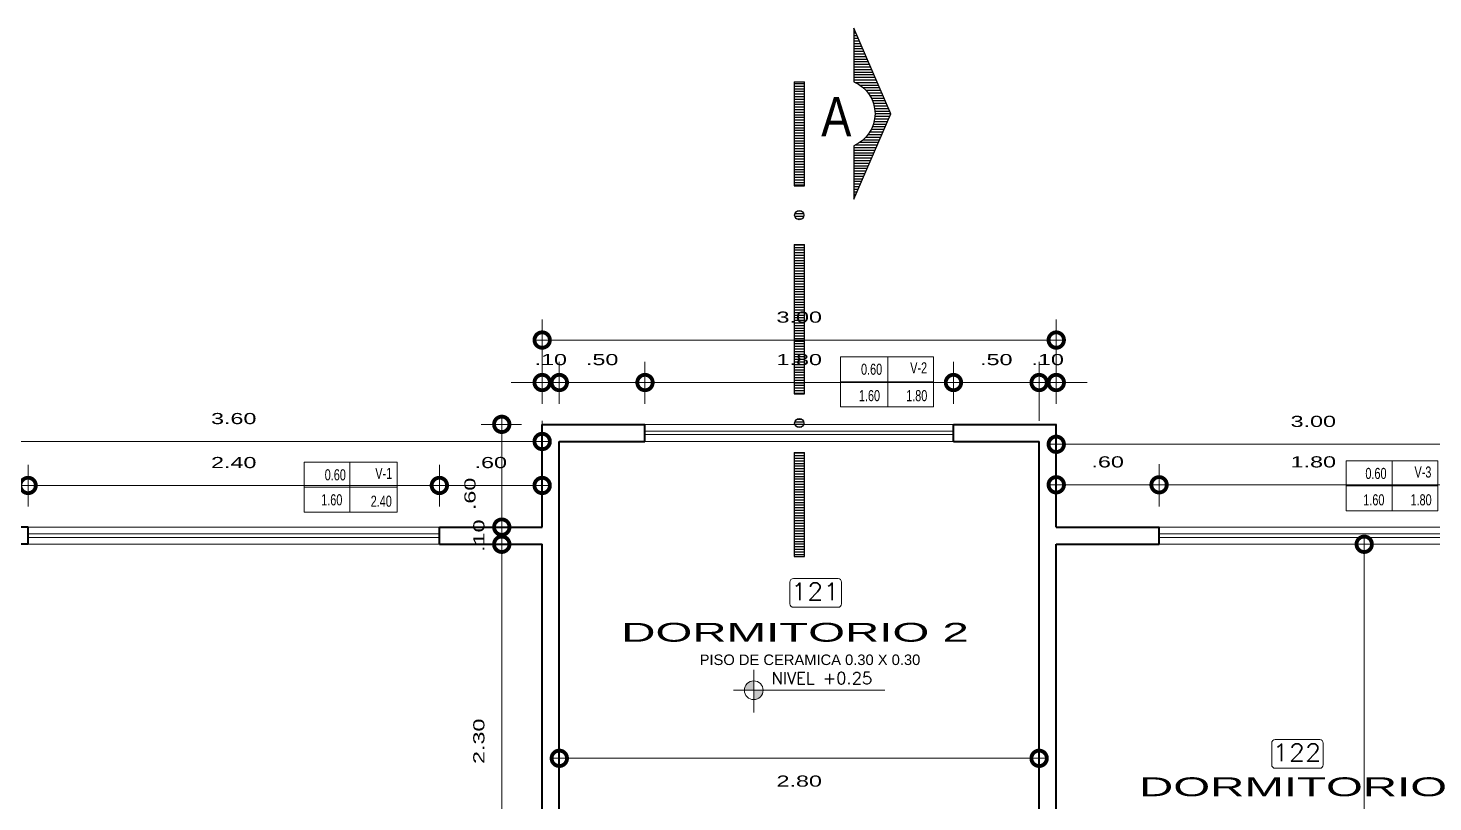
# Model space of a CAD drawing. Header units: inches. Extents: x 155.3 to 248.5, y 20.6 to 88.6.
# Drawn here: x 178.31 to 186.51, y 78.16 to 82.68 of the extents above; entities that cross this region are included whole.
import ezdxf
from ezdxf.enums import TextEntityAlignment as Align

# ---------------------------------------------------------------- set-up
doc = ezdxf.new("R2010")
doc.units = ezdxf.units.IN
doc.header["$MEASUREMENT"] = 0
doc.linetypes.add('CONTINUA', pattern=[0])
for name, color, linetype in [('COTAS', 252, 'Continuous'), ('MURO', 7, 'Continuous'), ('MURO BAJO', 144, 'Continuous'), ('TEXTOS PLANTA', 7, 'Continuous'), ('VENTANAS', 40, 'Continuous')]:
    doc.layers.add(name, color=color, linetype=linetype)
doc.styles.add('ARIAL', font='ARIALN.TTF')
doc.styles.add('Celso', font='swissel.ttf', dxfattribs={"width": 1.5})
doc.styles.add('ROMANS', font='romans', dxfattribs={"width": 1.1, "height": 1})
doc.styles.get("Standard").update_dxf_attribs({"font": 'arial.ttf'})
doc.dimstyles.new('PLANTA 1-50', dxfattribs={"dimtxt": 0.065, "dimasz": 0.18, "dimexe": 0.12, "dimexo": 0.12, "dimgap": 0.1, "dimtad": 2, "dimzin": 4, "dimdsep": 46, "dimtxsty": 'Celso', "dimblk": 'DOTSMALL', "dimcen": 0.065, "dimdle": 0.05, "dimclrd": 14, "dimclre": 251, "dimclrt": 256, "dimaunit": 1, "dimadec": 4, "dimazin": 1, "dimtfac": 1, "dimtix": 1, "dimtmove": 0, "dimatfit": 3, "dimldrblk": 'DOTSMALL', "dimfxl": 1, "dimlwd": 9, "dimlwe": 9, "dimarcsym": 0})

# ---------------------------------------------------------------- blocks, each defined once
blk = doc.blocks.new('_DotSmall')
at = {"color": 0, "linetype": 'ByBlock', "lineweight": 0, "const_width": 0.5}
blk.add_lwpolyline([(-0.0625, 0, 1), (0.0625, 0, 1)], format="xyb", close=True, dxfattribs=at)
blk = doc.blocks.new('*D70')
at = {"layer": 'COTAS', "color": 251, "linetype": 'CONTINUA', "lineweight": 9, "transparency": 16777216}
blk.add_line((177.8084, 79.8889), (177.8084, 80.1321), dxfattribs=at)
at = {"layer": 'COTAS', "color": 251, "linetype": 'Continuous', "lineweight": 9, "transparency": 16777216}
blk.add_line((178.3084, 79.8889), (178.3084, 80.1321), dxfattribs=at)
at = {"layer": 'COTAS', "color": 14, "linetype": 'CONTINUA', "lineweight": 9, "transparency": 16777216}
blk.add_line((177.7584, 80.0121), (178.3584, 80.0121), dxfattribs=at)
at = {"layer": 'Defpoints', "color": 0, "lineweight": 0, "transparency": 16777216}
for p in [(178.3084, 80.0121), (177.8084, 79.7689), (178.3084, 79.7689)]:
    blk.add_point(p, dxfattribs=at)
at = {"layer": 'COTAS', "color": 14, "lineweight": 9, "transparency": 16777216, "xscale": 0.18, "yscale": 0.18, "zscale": 0.18, "rotation": 180}
blk.add_blockref('_DotSmall', (177.8084, 80.0121), dxfattribs=at)
at = {"layer": 'COTAS', "color": 14, "lineweight": 9, "transparency": 16777216, "xscale": 0.18, "yscale": 0.18, "zscale": 0.18}
blk.add_blockref('_DotSmall', (178.3084, 80.0121), dxfattribs=at)
at = {"layer": 'COTAS', "lineweight": 0, "transparency": 16777216, "insert": (178.0584, 80.1455), "char_height": 0.065, "attachment_point": 5, "style": 'Celso'}
blk.add_mtext('.50', dxfattribs=at)
blk = doc.blocks.new('*D71')
at = {"layer": 'COTAS', "color": 251, "linetype": 'CONTINUA', "lineweight": 9, "transparency": 16777216}
blk.add_line((178.3084, 79.8889), (178.3084, 80.1321), dxfattribs=at)
at = {"layer": 'COTAS', "color": 251, "linetype": 'Continuous', "lineweight": 9, "transparency": 16777216}
blk.add_line((180.7084, 79.8889), (180.7084, 80.1321), dxfattribs=at)
at = {"layer": 'COTAS', "color": 14, "linetype": 'CONTINUA', "lineweight": 9, "transparency": 16777216}
blk.add_line((178.2584, 80.0121), (180.7584, 80.0121), dxfattribs=at)
at = {"layer": 'Defpoints', "color": 0, "lineweight": 0, "transparency": 16777216}
for p in [(180.7084, 80.0121), (178.3084, 79.7689), (180.7084, 79.7689)]:
    blk.add_point(p, dxfattribs=at)
at = {"layer": 'COTAS', "color": 14, "lineweight": 9, "transparency": 16777216, "xscale": 0.18, "yscale": 0.18, "zscale": 0.18, "rotation": 180}
blk.add_blockref('_DotSmall', (178.3084, 80.0121), dxfattribs=at)
at = {"layer": 'COTAS', "color": 14, "lineweight": 9, "transparency": 16777216, "xscale": 0.18, "yscale": 0.18, "zscale": 0.18}
blk.add_blockref('_DotSmall', (180.7084, 80.0121), dxfattribs=at)
at = {"layer": 'COTAS', "lineweight": 0, "transparency": 16777216, "insert": (179.5084, 80.1455), "char_height": 0.065, "attachment_point": 5, "style": 'Celso'}
blk.add_mtext('2.40', dxfattribs=at)
blk = doc.blocks.new('*D72')
at = {"layer": 'COTAS', "color": 251, "linetype": 'CONTINUA', "lineweight": 9, "transparency": 16777216}
blk.add_line((180.7084, 79.8889), (180.7084, 80.1321), dxfattribs=at)
at = {"layer": 'COTAS', "color": 251, "linetype": 'Continuous', "lineweight": 9, "transparency": 16777216}
blk.add_line((181.3084, 79.8889), (181.3084, 80.1321), dxfattribs=at)
at = {"layer": 'COTAS', "color": 14, "linetype": 'CONTINUA', "lineweight": 9, "transparency": 16777216}
blk.add_line((180.6584, 80.0121), (181.3584, 80.0121), dxfattribs=at)
at = {"layer": 'Defpoints', "color": 0, "lineweight": 0, "transparency": 16777216}
for p in [(181.3084, 80.0121), (180.7084, 79.7689), (181.3084, 79.7689)]:
    blk.add_point(p, dxfattribs=at)
at = {"layer": 'COTAS', "color": 14, "lineweight": 9, "transparency": 16777216, "xscale": 0.18, "yscale": 0.18, "zscale": 0.18, "rotation": 180}
blk.add_blockref('_DotSmall', (180.7084, 80.0121), dxfattribs=at)
at = {"layer": 'COTAS', "color": 14, "lineweight": 9, "transparency": 16777216, "xscale": 0.18, "yscale": 0.18, "zscale": 0.18}
blk.add_blockref('_DotSmall', (181.3084, 80.0121), dxfattribs=at)
at = {"layer": 'COTAS', "lineweight": 0, "transparency": 16777216, "insert": (181.0084, 80.1455), "char_height": 0.065, "attachment_point": 5, "style": 'Celso'}
blk.add_mtext('.60', dxfattribs=at)
blk = doc.blocks.new('*D73')
at = {"layer": 'COTAS', "color": 251, "linetype": 'CONTINUA', "lineweight": 9, "transparency": 16777216}
blk.add_line((181.3084, 80.4889), (181.3084, 80.733), dxfattribs=at)
at = {"layer": 'COTAS', "color": 251, "linetype": 'Continuous', "lineweight": 9, "transparency": 16777216}
blk.add_line((181.4084, 80.4889), (181.4084, 80.733), dxfattribs=at)
at = {"layer": 'COTAS', "color": 14, "linetype": 'CONTINUA', "lineweight": 9, "transparency": 16777216}
for p, q in [((181.3084, 80.613), (181.1284, 80.613)), ((181.3084, 80.613), (181.4084, 80.613)), ((181.4084, 80.613), (181.5884, 80.613))]:
    blk.add_line(p, q, dxfattribs=at)
at = {"layer": 'Defpoints', "color": 0, "lineweight": 0, "transparency": 16777216}
for p in [(181.4084, 80.613), (181.3084, 80.3689), (181.4084, 80.3689)]:
    blk.add_point(p, dxfattribs=at)
at = {"layer": 'COTAS', "color": 14, "lineweight": 9, "transparency": 16777216, "xscale": 0.18, "yscale": 0.18, "zscale": 0.18}
blk.add_blockref('_DotSmall', (181.3084, 80.613), dxfattribs=at)
at = {"layer": 'COTAS', "color": 14, "lineweight": 9, "transparency": 16777216, "xscale": 0.18, "yscale": 0.18, "zscale": 0.18, "rotation": 180}
blk.add_blockref('_DotSmall', (181.4084, 80.613), dxfattribs=at)
at = {"layer": 'COTAS', "lineweight": 0, "transparency": 16777216, "insert": (181.3584, 80.7464), "char_height": 0.065, "attachment_point": 5, "style": 'Celso'}
blk.add_mtext('.10', dxfattribs=at)
blk = doc.blocks.new('*D74')
at = {"layer": 'COTAS', "color": 251, "linetype": 'CONTINUA', "lineweight": 9, "transparency": 16777216}
blk.add_line((181.4084, 80.4889), (181.4084, 80.733), dxfattribs=at)
at = {"layer": 'COTAS', "color": 251, "linetype": 'Continuous', "lineweight": 9, "transparency": 16777216}
blk.add_line((181.9084, 80.4889), (181.9084, 80.733), dxfattribs=at)
at = {"layer": 'COTAS', "color": 14, "linetype": 'CONTINUA', "lineweight": 9, "transparency": 16777216}
blk.add_line((181.3584, 80.613), (181.9584, 80.613), dxfattribs=at)
at = {"layer": 'Defpoints', "color": 0, "lineweight": 0, "transparency": 16777216}
for p in [(181.9084, 80.613), (181.4084, 80.3689), (181.9084, 80.3689)]:
    blk.add_point(p, dxfattribs=at)
at = {"layer": 'COTAS', "color": 14, "lineweight": 9, "transparency": 16777216, "xscale": 0.18, "yscale": 0.18, "zscale": 0.18, "rotation": 180}
blk.add_blockref('_DotSmall', (181.4084, 80.613), dxfattribs=at)
at = {"layer": 'COTAS', "color": 14, "lineweight": 9, "transparency": 16777216, "xscale": 0.18, "yscale": 0.18, "zscale": 0.18}
blk.add_blockref('_DotSmall', (181.9084, 80.613), dxfattribs=at)
at = {"layer": 'COTAS', "lineweight": 0, "transparency": 16777216, "insert": (181.6584, 80.7464), "char_height": 0.065, "attachment_point": 5, "style": 'Celso'}
blk.add_mtext('.50', dxfattribs=at)
blk = doc.blocks.new('*D75')
at = {"layer": 'COTAS', "color": 251, "linetype": 'CONTINUA', "lineweight": 9, "transparency": 16777216}
blk.add_line((181.9084, 80.4889), (181.9084, 80.733), dxfattribs=at)
at = {"layer": 'COTAS', "color": 251, "linetype": 'Continuous', "lineweight": 9, "transparency": 16777216}
blk.add_line((183.7084, 80.4889), (183.7084, 80.733), dxfattribs=at)
at = {"layer": 'COTAS', "color": 14, "linetype": 'CONTINUA', "lineweight": 9, "transparency": 16777216}
blk.add_line((181.8584, 80.613), (183.7584, 80.613), dxfattribs=at)
at = {"layer": 'Defpoints', "color": 0, "lineweight": 0, "transparency": 16777216}
for p in [(183.7084, 80.613), (181.9084, 80.3689), (183.7084, 80.3689)]:
    blk.add_point(p, dxfattribs=at)
at = {"layer": 'COTAS', "color": 14, "lineweight": 9, "transparency": 16777216, "xscale": 0.18, "yscale": 0.18, "zscale": 0.18, "rotation": 180}
blk.add_blockref('_DotSmall', (181.9084, 80.613), dxfattribs=at)
at = {"layer": 'COTAS', "color": 14, "lineweight": 9, "transparency": 16777216, "xscale": 0.18, "yscale": 0.18, "zscale": 0.18}
blk.add_blockref('_DotSmall', (183.7084, 80.613), dxfattribs=at)
at = {"layer": 'COTAS', "lineweight": 0, "transparency": 16777216, "insert": (182.8084, 80.7464), "char_height": 0.065, "attachment_point": 5, "style": 'Celso'}
blk.add_mtext('1.80', dxfattribs=at)
blk = doc.blocks.new('*D76')
at = {"layer": 'COTAS', "color": 251, "linetype": 'CONTINUA', "lineweight": 9, "transparency": 16777216}
blk.add_line((183.7084, 80.4889), (183.7084, 80.733), dxfattribs=at)
at = {"layer": 'COTAS', "color": 251, "linetype": 'Continuous', "lineweight": 9, "transparency": 16777216}
blk.add_line((184.2084, 80.3889), (184.2084, 80.733), dxfattribs=at)
at = {"layer": 'COTAS', "color": 14, "linetype": 'CONTINUA', "lineweight": 9, "transparency": 16777216}
blk.add_line((183.6584, 80.613), (184.2584, 80.613), dxfattribs=at)
at = {"layer": 'Defpoints', "color": 0, "lineweight": 0, "transparency": 16777216}
for p in [(184.2084, 80.613), (183.7084, 80.3689), (184.2084, 80.2689)]:
    blk.add_point(p, dxfattribs=at)
at = {"layer": 'COTAS', "color": 14, "lineweight": 9, "transparency": 16777216, "xscale": 0.18, "yscale": 0.18, "zscale": 0.18, "rotation": 180}
blk.add_blockref('_DotSmall', (183.7084, 80.613), dxfattribs=at)
at = {"layer": 'COTAS', "color": 14, "lineweight": 9, "transparency": 16777216, "xscale": 0.18, "yscale": 0.18, "zscale": 0.18}
blk.add_blockref('_DotSmall', (184.2084, 80.613), dxfattribs=at)
at = {"layer": 'COTAS', "lineweight": 0, "transparency": 16777216, "insert": (183.9584, 80.7464), "char_height": 0.065, "attachment_point": 5, "style": 'Celso'}
blk.add_mtext('.50', dxfattribs=at)
blk = doc.blocks.new('*D77')
at = {"layer": 'COTAS', "color": 251, "linetype": 'CONTINUA', "lineweight": 9, "transparency": 16777216}
blk.add_line((184.2084, 80.3889), (184.2084, 80.733), dxfattribs=at)
at = {"layer": 'COTAS', "color": 251, "linetype": 'Continuous', "lineweight": 9, "transparency": 16777216}
blk.add_line((184.3084, 80.4889), (184.3084, 80.733), dxfattribs=at)
at = {"layer": 'COTAS', "color": 14, "linetype": 'CONTINUA', "lineweight": 9, "transparency": 16777216}
for p, q in [((184.2084, 80.613), (184.0284, 80.613)), ((184.2084, 80.613), (184.3084, 80.613)), ((184.3084, 80.613), (184.4884, 80.613))]:
    blk.add_line(p, q, dxfattribs=at)
at = {"layer": 'Defpoints', "color": 0, "lineweight": 0, "transparency": 16777216}
for p in [(184.3084, 80.613), (184.3084, 80.3689), (184.2084, 80.2689)]:
    blk.add_point(p, dxfattribs=at)
at = {"layer": 'COTAS', "color": 14, "lineweight": 9, "transparency": 16777216, "xscale": 0.18, "yscale": 0.18, "zscale": 0.18}
blk.add_blockref('_DotSmall', (184.2084, 80.613), dxfattribs=at)
at = {"layer": 'COTAS', "color": 14, "lineweight": 9, "transparency": 16777216, "xscale": 0.18, "yscale": 0.18, "zscale": 0.18, "rotation": 180}
blk.add_blockref('_DotSmall', (184.3084, 80.613), dxfattribs=at)
at = {"layer": 'COTAS', "lineweight": 0, "transparency": 16777216, "insert": (184.2584, 80.7464), "char_height": 0.065, "attachment_point": 5, "style": 'Celso'}
blk.add_mtext('.10', dxfattribs=at)
blk = doc.blocks.new('*D78')
at = {"layer": 'COTAS', "color": 251, "linetype": 'CONTINUA', "lineweight": 9, "transparency": 16777216}
blk.add_line((184.3084, 79.8889), (184.3084, 80.136), dxfattribs=at)
at = {"layer": 'COTAS', "color": 251, "linetype": 'Continuous', "lineweight": 9, "transparency": 16777216}
blk.add_line((184.9084, 79.8889), (184.9084, 80.136), dxfattribs=at)
at = {"layer": 'COTAS', "color": 14, "linetype": 'CONTINUA', "lineweight": 9, "transparency": 16777216}
blk.add_line((184.2584, 80.016), (184.9584, 80.016), dxfattribs=at)
at = {"layer": 'Defpoints', "color": 0, "lineweight": 0, "transparency": 16777216}
for p in [(184.9084, 80.016), (184.3084, 79.7689), (184.9084, 79.7689)]:
    blk.add_point(p, dxfattribs=at)
at = {"layer": 'COTAS', "color": 14, "lineweight": 9, "transparency": 16777216, "xscale": 0.18, "yscale": 0.18, "zscale": 0.18, "rotation": 180}
blk.add_blockref('_DotSmall', (184.3084, 80.016), dxfattribs=at)
at = {"layer": 'COTAS', "color": 14, "lineweight": 9, "transparency": 16777216, "xscale": 0.18, "yscale": 0.18, "zscale": 0.18}
blk.add_blockref('_DotSmall', (184.9084, 80.016), dxfattribs=at)
at = {"layer": 'COTAS', "lineweight": 0, "transparency": 16777216, "insert": (184.6084, 80.1494), "char_height": 0.065, "attachment_point": 5, "style": 'Celso'}
blk.add_mtext('.60', dxfattribs=at)
blk = doc.blocks.new('*D79')
at = {"layer": 'COTAS', "color": 251, "linetype": 'CONTINUA', "lineweight": 9, "transparency": 16777216}
blk.add_line((184.9084, 79.8889), (184.9084, 80.136), dxfattribs=at)
at = {"layer": 'COTAS', "color": 251, "linetype": 'Continuous', "lineweight": 9, "transparency": 16777216}
blk.add_line((186.7084, 79.8889), (186.7084, 80.136), dxfattribs=at)
at = {"layer": 'COTAS', "color": 14, "linetype": 'CONTINUA', "lineweight": 9, "transparency": 16777216}
blk.add_line((184.8584, 80.016), (186.7584, 80.016), dxfattribs=at)
at = {"layer": 'Defpoints', "color": 0, "lineweight": 0, "transparency": 16777216}
for p in [(186.7084, 80.016), (184.9084, 79.7689), (186.7084, 79.7689)]:
    blk.add_point(p, dxfattribs=at)
at = {"layer": 'COTAS', "color": 14, "lineweight": 9, "transparency": 16777216, "xscale": 0.18, "yscale": 0.18, "zscale": 0.18, "rotation": 180}
blk.add_blockref('_DotSmall', (184.9084, 80.016), dxfattribs=at)
at = {"layer": 'COTAS', "color": 14, "lineweight": 9, "transparency": 16777216, "xscale": 0.18, "yscale": 0.18, "zscale": 0.18}
blk.add_blockref('_DotSmall', (186.7084, 80.016), dxfattribs=at)
at = {"layer": 'COTAS', "lineweight": 0, "transparency": 16777216, "insert": (185.8084, 80.1494), "char_height": 0.065, "attachment_point": 5, "style": 'Celso'}
blk.add_mtext('1.80', dxfattribs=at)
blk = doc.blocks.new('*D82')
at = {"layer": 'COTAS', "color": 251, "linetype": 'Continuous', "lineweight": 9, "transparency": 16777216}
blk.add_line((184.3084, 79.8889), (184.3084, 80.3724), dxfattribs=at)
at = {"layer": 'COTAS', "color": 251, "linetype": 'CONTINUA', "lineweight": 9, "transparency": 16777216}
blk.add_line((187.3084, 79.8889), (187.3084, 80.3724), dxfattribs=at)
at = {"layer": 'COTAS', "color": 14, "linetype": 'CONTINUA', "lineweight": 9, "transparency": 16777216}
blk.add_line((187.3584, 80.2524), (184.2584, 80.2524), dxfattribs=at)
at = {"layer": 'Defpoints', "color": 0, "lineweight": 0, "transparency": 16777216}
for p in [(184.3084, 80.2524), (184.3084, 79.7689), (187.3084, 79.7689)]:
    blk.add_point(p, dxfattribs=at)
at = {"layer": 'COTAS', "color": 14, "lineweight": 9, "transparency": 16777216, "xscale": 0.18, "yscale": 0.18, "zscale": 0.18, "rotation": 180}
blk.add_blockref('_DotSmall', (184.3084, 80.2524), dxfattribs=at)
at = {"layer": 'COTAS', "color": 14, "lineweight": 9, "transparency": 16777216, "xscale": 0.18, "yscale": 0.18, "zscale": 0.18}
blk.add_blockref('_DotSmall', (187.3084, 80.2524), dxfattribs=at)
at = {"layer": 'COTAS', "lineweight": 0, "transparency": 16777216, "insert": (185.8084, 80.3857), "char_height": 0.065, "attachment_point": 5, "style": 'Celso'}
blk.add_mtext('3.00', dxfattribs=at)
blk = doc.blocks.new('*D83')
at = {"layer": 'COTAS', "color": 251, "linetype": 'Continuous', "lineweight": 9, "transparency": 16777216}
blk.add_line((181.3084, 80.4889), (181.3084, 80.9809), dxfattribs=at)
at = {"layer": 'COTAS', "color": 251, "linetype": 'CONTINUA', "lineweight": 9, "transparency": 16777216}
blk.add_line((184.3084, 80.4889), (184.3084, 80.9809), dxfattribs=at)
at = {"layer": 'COTAS', "color": 14, "linetype": 'CONTINUA', "lineweight": 9, "transparency": 16777216}
blk.add_line((184.3584, 80.8609), (181.2584, 80.8609), dxfattribs=at)
at = {"layer": 'Defpoints', "color": 0, "lineweight": 0, "transparency": 16777216}
for p in [(181.3084, 80.8609), (181.3084, 80.3689), (184.3084, 80.3689)]:
    blk.add_point(p, dxfattribs=at)
at = {"layer": 'COTAS', "color": 14, "lineweight": 9, "transparency": 16777216, "xscale": 0.18, "yscale": 0.18, "zscale": 0.18, "rotation": 180}
blk.add_blockref('_DotSmall', (181.3084, 80.8609), dxfattribs=at)
at = {"layer": 'COTAS', "color": 14, "lineweight": 9, "transparency": 16777216, "xscale": 0.18, "yscale": 0.18, "zscale": 0.18}
blk.add_blockref('_DotSmall', (184.3084, 80.8609), dxfattribs=at)
at = {"layer": 'COTAS', "lineweight": 0, "transparency": 16777216, "insert": (182.8084, 80.9943), "char_height": 0.065, "attachment_point": 5, "style": 'Celso'}
blk.add_mtext('3.00', dxfattribs=at)
blk = doc.blocks.new('*D84')
at = {"layer": 'COTAS', "color": 251, "linetype": 'Continuous', "lineweight": 9, "transparency": 16777216}
blk.add_line((177.7084, 79.8889), (177.7084, 80.3889), dxfattribs=at)
at = {"layer": 'COTAS', "color": 251, "linetype": 'CONTINUA', "lineweight": 9, "transparency": 16777216}
blk.add_line((181.3084, 79.8889), (181.3084, 80.3889), dxfattribs=at)
at = {"layer": 'COTAS', "color": 14, "linetype": 'CONTINUA', "lineweight": 9, "transparency": 16777216}
blk.add_line((181.3584, 80.2689), (177.6584, 80.2689), dxfattribs=at)
at = {"layer": 'Defpoints', "color": 0, "lineweight": 0, "transparency": 16777216}
for p in [(177.7084, 80.2689), (177.7084, 79.7689), (181.3084, 79.7689)]:
    blk.add_point(p, dxfattribs=at)
at = {"layer": 'COTAS', "color": 14, "lineweight": 9, "transparency": 16777216, "xscale": 0.18, "yscale": 0.18, "zscale": 0.18, "rotation": 180}
blk.add_blockref('_DotSmall', (177.7084, 80.2689), dxfattribs=at)
at = {"layer": 'COTAS', "color": 14, "lineweight": 9, "transparency": 16777216, "xscale": 0.18, "yscale": 0.18, "zscale": 0.18}
blk.add_blockref('_DotSmall', (181.3084, 80.2689), dxfattribs=at)
at = {"layer": 'COTAS', "lineweight": 0, "transparency": 16777216, "insert": (179.5084, 80.4023), "char_height": 0.065, "attachment_point": 5, "style": 'Celso'}
blk.add_mtext('3.60', dxfattribs=at)
blk = doc.blocks.new('*D294')
at = {"layer": 'COTAS', "color": 14, "linetype": 'CONTINUA', "lineweight": 9, "transparency": 16777216}
blk.add_line((181.0726, 77.3189), (181.0726, 79.7189), dxfattribs=at)
at = {"layer": 'COTAS', "color": 251, "linetype": 'Continuous', "lineweight": 9, "transparency": 16777216}
blk.add_line((181.1884, 79.6689), (180.9526, 79.6689), dxfattribs=at)
at = {"layer": 'COTAS', "color": 251, "linetype": 'CONTINUA', "lineweight": 9, "transparency": 16777216}
blk.add_line((181.2884, 77.3689), (180.9526, 77.3689), dxfattribs=at)
at = {"layer": 'Defpoints', "color": 0, "lineweight": 0, "transparency": 16777216}
for p in [(181.0726, 79.6689), (181.3084, 79.6689), (181.4084, 77.3689)]:
    blk.add_point(p, dxfattribs=at)
at = {"layer": 'COTAS', "color": 14, "lineweight": 9, "transparency": 16777216, "xscale": 0.18, "yscale": 0.18, "zscale": 0.18}
for p, rotation in [((181.0726, 79.6689), 90), ((181.0726, 77.3689), 270)]:
    blk.add_blockref('_DotSmall', p, dxfattribs=dict(at, rotation=rotation))
at = {"layer": 'COTAS', "lineweight": 0, "transparency": 16777216, "insert": (180.9392, 78.5189), "char_height": 0.065, "attachment_point": 5, "rotation": 90, "style": 'Celso'}
blk.add_mtext('2.30', dxfattribs=at)
blk = doc.blocks.new('*D295')
at = {"layer": 'COTAS', "color": 14, "linetype": 'CONTINUA', "lineweight": 9, "transparency": 16777216}
for p, q in [((181.0726, 79.7689), (181.0726, 79.9489)), ((181.0726, 79.6689), (181.0726, 79.7689)), ((181.0726, 79.6689), (181.0726, 79.4889))]:
    blk.add_line(p, q, dxfattribs=at)
at = {"layer": 'COTAS', "color": 251, "linetype": 'Continuous', "lineweight": 9, "transparency": 16777216}
blk.add_line((181.1884, 79.7689), (180.9526, 79.7689), dxfattribs=at)
at = {"layer": 'COTAS', "color": 251, "linetype": 'CONTINUA', "lineweight": 9, "transparency": 16777216}
blk.add_line((181.1884, 79.6689), (180.9526, 79.6689), dxfattribs=at)
at = {"layer": 'Defpoints', "color": 0, "lineweight": 0, "transparency": 16777216}
for p in [(181.0726, 79.7689), (181.3084, 79.7689), (181.3084, 79.6689)]:
    blk.add_point(p, dxfattribs=at)
at = {"layer": 'COTAS', "color": 14, "lineweight": 9, "transparency": 16777216, "xscale": 0.18, "yscale": 0.18, "zscale": 0.18}
for p, rotation in [((181.0726, 79.7689), 270), ((181.0726, 79.6689), 90)]:
    blk.add_blockref('_DotSmall', p, dxfattribs=dict(at, rotation=rotation))
at = {"layer": 'COTAS', "lineweight": 0, "transparency": 16777216, "insert": (180.9393, 79.7189), "char_height": 0.065, "attachment_point": 5, "rotation": 90, "style": 'Celso'}
blk.add_mtext('.10', dxfattribs=at)
blk = doc.blocks.new('*D296')
at = {"layer": 'COTAS', "color": 251, "linetype": 'Continuous', "lineweight": 9, "transparency": 16777216}
blk.add_line((181.1884, 80.3689), (180.9526, 80.3689), dxfattribs=at)
at = {"layer": 'COTAS', "color": 14, "linetype": 'CONTINUA', "lineweight": 9, "transparency": 16777216}
blk.add_line((181.0726, 79.7189), (181.0726, 80.4189), dxfattribs=at)
at = {"layer": 'COTAS', "color": 251, "linetype": 'CONTINUA', "lineweight": 9, "transparency": 16777216}
blk.add_line((181.1884, 79.7689), (180.9526, 79.7689), dxfattribs=at)
at = {"layer": 'Defpoints', "color": 0, "lineweight": 0, "transparency": 16777216}
for p in [(181.0726, 80.3689), (181.3084, 80.3689), (181.3084, 79.7689)]:
    blk.add_point(p, dxfattribs=at)
at = {"layer": 'COTAS', "color": 14, "lineweight": 9, "transparency": 16777216, "xscale": 0.18, "yscale": 0.18, "zscale": 0.18}
for p, rotation in [((181.0726, 80.3689), 90), ((181.0726, 79.7689), 270)]:
    blk.add_blockref('_DotSmall', p, dxfattribs=dict(at, rotation=rotation))
at = {"layer": 'COTAS', "lineweight": 0, "transparency": 16777216, "insert": (180.8873, 79.9627), "char_height": 0.065, "attachment_point": 5, "rotation": 90, "style": 'Celso'}
blk.add_mtext('.60', dxfattribs=at)
blk = doc.blocks.new('*D300')
at = {"layer": 'COTAS', "color": 251, "linetype": 'CONTINUA', "lineweight": 9, "transparency": 16777216}
blk.add_line((181.4084, 78.6989), (181.4084, 78.2994), dxfattribs=at)
at = {"layer": 'COTAS', "color": 251, "linetype": 'Continuous', "lineweight": 9, "transparency": 16777216}
blk.add_line((184.2084, 78.6989), (184.2084, 78.2994), dxfattribs=at)
at = {"layer": 'COTAS', "color": 14, "linetype": 'CONTINUA', "lineweight": 9, "transparency": 16777216}
blk.add_line((181.3584, 78.4194), (184.2584, 78.4194), dxfattribs=at)
at = {"layer": 'Defpoints', "color": 0, "lineweight": 0, "transparency": 16777216}
for p in [(181.4084, 78.8189), (184.2084, 78.8189), (184.2084, 78.4194)]:
    blk.add_point(p, dxfattribs=at)
at = {"layer": 'COTAS', "color": 14, "lineweight": 9, "transparency": 16777216, "xscale": 0.18, "yscale": 0.18, "zscale": 0.18, "rotation": 180}
blk.add_blockref('_DotSmall', (181.4084, 78.4194), dxfattribs=at)
at = {"layer": 'COTAS', "color": 14, "lineweight": 9, "transparency": 16777216, "xscale": 0.18, "yscale": 0.18, "zscale": 0.18}
blk.add_blockref('_DotSmall', (184.2084, 78.4194), dxfattribs=at)
at = {"layer": 'COTAS', "lineweight": 0, "transparency": 16777216, "insert": (182.8084, 78.286), "char_height": 0.065, "attachment_point": 5, "style": 'Celso'}
blk.add_mtext('2.80', dxfattribs=at)
blk = doc.blocks.new('*D318')
at = {"layer": 'COTAS', "color": 14, "linetype": 'CONTINUA', "lineweight": 9, "transparency": 16777216}
blk.add_line((186.1055, 76.2189), (186.1055, 79.7189), dxfattribs=at)
at = {"layer": 'COTAS', "color": 251, "linetype": 'Continuous', "lineweight": 9, "transparency": 16777216}
blk.add_line((185.9284, 79.6689), (186.2255, 79.6689), dxfattribs=at)
at = {"layer": 'COTAS', "color": 251, "linetype": 'CONTINUA', "lineweight": 9, "transparency": 16777216}
blk.add_line((185.8805, 76.2689), (186.2255, 76.2689), dxfattribs=at)
at = {"layer": 'Defpoints', "color": 0, "lineweight": 0, "transparency": 16777216}
for p in [(185.8084, 79.6689), (186.1055, 79.6689), (185.7605, 76.2689)]:
    blk.add_point(p, dxfattribs=at)
at = {"layer": 'COTAS', "color": 14, "lineweight": 9, "transparency": 16777216, "xscale": 0.18, "yscale": 0.18, "zscale": 0.18}
for p, rotation in [((186.1055, 79.6689), 90), ((186.1055, 76.2689), 270)]:
    blk.add_blockref('_DotSmall', p, dxfattribs=dict(at, rotation=rotation))
at = {"layer": 'COTAS', "lineweight": 0, "transparency": 16777216, "insert": (186.2389, 77.9689), "char_height": 0.065, "attachment_point": 5, "rotation": 90, "style": 'Celso'}
blk.add_mtext('3.40', dxfattribs=at)
blk = doc.blocks.new('LCOR-H-I-S')
h = blk.add_hatch()
h.set_pattern_fill('ANSI31', color=256, scale=0.1, angle=45, style=0)
h.set_pattern_definition([(90, (-118.602375, -44.807254), (-0.0125, 2e-18), [])])
h.paths.add_polyline_path([(-1.082, 0.2622, -0.66397), (-0.7747, 0.2622), (-0.5171, 0.2622), (-0.9284, 0.4401), (-1.3396, 0.2622)])
h = blk.add_hatch()
h.set_pattern_fill('ANSI31', color=256, scale=0.1, angle=45, style=0)
h.set_pattern_definition([(90, (115.127626, -39.368808), (0.0125, 2e-18), [])])
h.paths.add_polyline_path([(0.6992, 0.025), (0.6992, -0.025), (1.1992, -0.025), (1.1992, 0.025)])
h.paths.add_polyline_path([(0.5357, 0.0002, 1), (0.5799, 0.0002, 1)])
h.paths.add_polyline_path([(-0.3, 0.025), (-0.3, -0.025), (0.4172, -0.025), (0.4172, 0.025)])
h.paths.add_polyline_path([(-0.4633, 0.0002, 1), (-0.4191, 0.0002, 1)])
h.paths.add_polyline_path([(-1.082, 0.025), (-1.082, -0.025), (-0.582, -0.025), (-0.582, 0.025)])
at = {"color": 2}
for p, q in [((-1.082, -0.025), (-1.082, 0.025)), ((-0.582, 0.025), (-1.082, 0.025)), ((-0.582, -0.025), (-0.582, 0.025)), ((-0.3, -0.025), (-0.3, 0.025)), ((0.4172, 0.025), (-0.3, 0.025)), ((0.4172, -0.025), (0.4172, 0.025)), ((1.1992, 0.025), (0.6992, 0.025)), ((0.6992, -0.025), (0.6992, 0.025)), ((1.1992, -0.025), (1.1992, 0.025)), ((-1.082, -0.025), (-0.582, -0.025)), ((-0.3, -0.025), (0.4172, -0.025)), ((0.6992, -0.025), (1.1992, -0.025))]:
    blk.add_line(p, q, dxfattribs=at)
blk.add_lwpolyline([(-0.9284, 0.4401), (-1.3396, 0.2622), (-1.082, 0.2622, -0.66397), (-0.7747, 0.2622), (-0.5171, 0.2622)], format="xyb", close=True, dxfattribs=at)
for centre in [(-0.4412, 0.0002), (0.5578, 0.0002)]:
    blk.add_circle(centre, 0.0221, dxfattribs=at)
at = {"style": 'ARIAL', "flags": 4}
blk.add_attdef('CORTE', text='', height=0.19, dxfattribs=at).set_placement((-0.9219, 0.0908), align=Align.CENTER)

msp = doc.modelspace()

# ---------------------------------------------------------------- hatches: boundary and pattern name
at = {"layer": 'TEXTOS PLANTA', "lineweight": 9}
h = msp.add_hatch(color=7, dxfattribs=at)
h.paths.add_polyline_path([(182.4883, 78.8166), (182.5429, 78.8166), (182.5429, 78.8713, 0.414214)])
h.paths.add_polyline_path([(182.5429, 78.8166), (182.5429, 78.762, 0.414214), (182.5975, 78.8166)])

# ---------------------------------------------------------------- linework, layer by layer
at = {"layer": 'MURO', "color": 7, "lineweight": 40}
for p, q in [((181.3084, 80.3689), (181.9084, 80.3689)), ((181.3084, 79.7689), (181.3084, 80.3689)), ((181.9084, 80.2689), (181.9084, 80.3689)), ((183.7084, 80.2689), (183.7084, 80.3689)), ((183.7084, 80.3689), (184.3084, 80.3689)), ((184.3084, 79.7689), (184.3084, 80.3689)), ((181.4084, 80.2689), (181.9084, 80.2689)), ((181.4084, 77.3689), (181.4084, 80.2689)), ((183.7084, 80.2689), (184.2084, 80.2689)), ((184.2084, 76.1689), (184.2084, 80.2689)), ((178.3084, 79.7689), (177.7084, 79.7689)), ((178.3084, 79.6689), (178.3084, 79.7689)), ((180.7084, 79.7689), (181.3084, 79.7689)), ((180.7084, 79.6689), (180.7084, 79.7689)), ((184.3084, 79.7689), (184.9084, 79.7689)), ((184.9084, 79.6689), (184.9084, 79.7689)), ((178.3084, 79.6689), (177.8084, 79.6689)), ((180.7084, 79.6689), (181.3084, 79.6689)), ((181.3084, 74.4689), (181.3084, 79.6689)), ((184.3084, 76.1689), (184.3084, 79.6689)), ((184.3084, 79.6689), (184.9084, 79.6689))]:
    msp.add_line(p, q, dxfattribs=at)
at = {"layer": 'MURO BAJO', "lineweight": 15}
for p, q in [((183.7084, 80.3689), (181.9084, 80.3689)), ((183.7084, 80.2689), (181.9084, 80.2689)), ((180.7084, 79.7689), (178.3084, 79.7689)), ((186.7084, 79.7689), (184.9084, 79.7689)), ((180.7084, 79.6689), (178.3084, 79.6689)), ((184.9084, 79.6689), (186.7084, 79.6689))]:
    msp.add_line(p, q, dxfattribs=at)
at = {"layer": 'TEXTOS PLANTA', "color": 7, "lineweight": 9}
for p, q in [((182.5429, 78.9355), (182.5429, 78.6873)), ((182.4257, 78.8166), (183.3072, 78.8166))]:
    msp.add_line(p, q, dxfattribs=at)
for points in [[(183.5922, 80.7635), (183.0489, 80.7635), (183.0489, 80.4716), (183.5922, 80.4716), (183.5922, 80.7635)], [(183.3246, 80.7635), (183.3246, 80.4716)], [(183.5922, 80.6175), (183.0489, 80.6175)], [(180.4624, 80.1473), (179.9192, 80.1473), (179.9192, 79.8554), (180.4624, 79.8554), (180.4624, 80.1473)], [(180.1868, 80.1473), (180.1868, 79.8554)], [(186.5354, 80.1554), (186.0003, 80.1554), (186.0003, 79.8635), (186.5354, 79.8635), (186.5354, 80.1554)], [(186.2678, 80.1554), (186.2678, 79.8635)], [(180.4624, 80.0013), (179.9192, 80.0013)], [(186.5354, 80.0094), (186.0003, 80.0094)]]:
    msp.add_lwpolyline(points, dxfattribs=at)
for points in [[(183.035, 79.4684), (182.7744, 79.4684, 0.414214), (182.7544, 79.4484), (182.7544, 79.3209, 0.414214), (182.7744, 79.3009), (183.035, 79.3009, 0.414214), (183.055, 79.3209), (183.055, 79.4484, 0.414214)], [(185.8461, 78.5286), (185.5855, 78.5286, 0.414214), (185.5655, 78.5086), (185.5655, 78.3811, 0.414214), (185.5855, 78.3611), (185.8461, 78.3611, 0.414214), (185.8661, 78.3811), (185.8661, 78.5086, 0.414214)]]:
    msp.add_lwpolyline(points, format="xyb", close=True, dxfattribs=at)
msp.add_circle((182.5429, 78.8166), 0.0546, dxfattribs=at)
at = {"layer": 'VENTANAS', "lineweight": 20}
for p, q in [((183.7084, 80.3289), (181.9084, 80.3289)), ((183.7084, 80.3089), (181.9084, 80.3089)), ((180.7084, 79.7289), (178.3084, 79.7289)), ((180.7084, 79.7089), (178.3084, 79.7089)), ((186.7084, 79.7289), (184.9084, 79.7289)), ((184.9084, 79.7089), (186.7084, 79.7089))]:
    msp.add_line(p, q, dxfattribs=at)

# ---------------------------------------------------------------- block references
at = {"lineweight": 0}
ref = msp.add_blockref('LCOR-H-I-S', (182.8084, 81.0543), dxfattribs=dict(at, xscale=1.215000000000056, yscale=1.215000000000056, zscale=1.215000000000056, rotation=270))
ref.add_attrib('CORTE', 'A', dxfattribs={"color": 6, "height": 0.2308, "style": 'ARIAL', "flags": 4}).set_placement((182.9366, 82.1652), align=Align.MIDDLE_LEFT)

# ---------------------------------------------------------------- texts
at = {"layer": 'TEXTOS PLANTA', "color": 7, "lineweight": 9}
for s, height, width, p in [('0.60', 0.06486, 0.7, (183.1691, 80.6581)), ('V-2', 0.06486, 0.7, (183.456, 80.6662)), ('1.60', 0.06486, 0.7, (183.1567, 80.504)), ('1.80', 0.06486, 0.7, (183.4324, 80.504)), ('0.60', 0.06486, 0.7, (180.0394, 80.0419)), ('V-1', 0.06486, 0.7, (180.3345, 80.05)), ('0.60', 0.06486, 0.7, (186.1124, 80.05)), ('V-3', 0.06486, 0.7, (186.3988, 80.0581)), ('1.60', 0.06486, 0.7, (180.0189, 79.8959)), ('2.40', 0.06486, 0.7, (180.3077, 79.8878)), ('1.60', 0.06486, 0.7, (186.1, 79.8959)), ('1.80', 0.06486, 0.7, (186.3756, 79.8959)), ('DORMITORIO 2', 0.11, 1.8, (181.7699, 79.1001)), ('DORMITORIO', 0.11, 1.8, (184.7916, 78.1982))]:
    msp.add_text(s, height=height, dxfattribs=dict(at, width=width)).set_placement(p)
at = {"layer": 'TEXTOS PLANTA', "color": 7, "lineweight": 9, "style": 'ROMANS', "width": 1.1}
for s, p in [('121', (182.9018, 79.3934)), ('122', (185.713, 78.4537))]:
    msp.add_text(s, height=0.1, dxfattribs=at).set_placement(p, align=Align.MIDDLE_CENTER)
at = {"layer": 'TEXTOS PLANTA', "color": 7, "lineweight": 9}
msp.add_text('PISO DE CERAMICA 0.30 X 0.30', height=0.061427, dxfattribs=at).set_placement((182.2274, 78.9639))
at = {"layer": 'TEXTOS PLANTA', "color": 7, "lineweight": 9, "style": 'ROMANS'}
msp.add_text('NIVEL +0.25', height=0.07, dxfattribs=at).set_placement((182.6464, 78.8526))

# ---------------------------------------------------------------- dimensions: what is measured, and where the dimension line sits
at = {"layer": 'COTAS', "lineweight": 0}
for base, p1, p2, picture, middle in [((181.3084, 80.8609), (184.3084, 80.3689), (181.3084, 80.3689), '*D83', (182.8084, 80.9943)), ((181.4084, 80.613), (181.3084, 80.3689), (181.4084, 80.3689), '*D73', (181.3584, 80.7464)), ((177.7084, 80.2689), (181.3084, 79.7689), (177.7084, 79.7689), '*D84', (179.5084, 80.4023)), ((184.3084, 80.2524), (187.3084, 79.7689), (184.3084, 79.7689), '*D82', (185.8084, 80.3857)), ((184.9084, 80.016), (184.3084, 79.7689), (184.9084, 79.7689), '*D78', (184.6084, 80.1494)), ((184.2084, 78.4194), (181.4084, 78.8189), (184.2084, 78.8189), '*D300', (182.8084, 78.286))]:
    dim = msp.add_linear_dim(base=base, p1=p1, p2=p2, dimstyle='PLANTA 1-50', dxfattribs=at)
    dim.commit()
    dim.dimension.update_dxf_attribs({"geometry": picture, "text_midpoint": middle})
for base, p1, p2, picture, middle in [((181.9084, 80.613), (181.4084, 80.3689), (181.9084, 80.3689), '*D74', (181.6584, 80.7464)), ((183.7084, 80.613), (181.9084, 80.3689), (183.7084, 80.3689), '*D75', (182.8084, 80.7464)), ((184.2084, 80.613), (183.7084, 80.3689), (184.2084, 80.2689), '*D76', (183.9584, 80.7464)), ((184.3084, 80.613), (184.2084, 80.2689), (184.3084, 80.3689), '*D77', (184.2584, 80.7464)), ((178.3084, 80.0121), (177.8084, 79.7689), (178.3084, 79.7689), '*D70', (178.0584, 80.1455)), ((180.7084, 80.0121), (178.3084, 79.7689), (180.7084, 79.7689), '*D71', (179.5084, 80.1455)), ((181.3084, 80.0121), (180.7084, 79.7689), (181.3084, 79.7689), '*D72', (181.0084, 80.1455)), ((186.7084, 80.016), (184.9084, 79.7689), (186.7084, 79.7689), '*D79', (185.8084, 80.1494))]:
    dim = msp.add_linear_dim(base=base, p1=p1, p2=p2, dimstyle='PLANTA 1-50', override={"dimtmove": 1}, dxfattribs=at)
    dim.commit()
    dim.dimension.update_dxf_attribs({"geometry": picture, "text_midpoint": middle})
dim = msp.add_linear_dim(base=(181.0726, 80.3689), p1=(181.3084, 79.7689), p2=(181.3084, 80.3689), angle=90, dimstyle='PLANTA 1-50', override={"dimtmove": 1}, dxfattribs=at)
dim.commit()
dim.dimension.update_dxf_attribs({"geometry": '*D296', "text_midpoint": (181.0207, 79.9627), "dimtype": 160})
for base, p1, p2, picture, middle in [((181.0726, 79.7689), (181.3084, 79.6689), (181.3084, 79.7689), '*D295', (180.9393, 79.7189)), ((181.0726, 79.6689), (181.4084, 77.3689), (181.3084, 79.6689), '*D294', (180.9392, 78.5189)), ((186.1055, 79.6689), (185.7605, 76.2689), (185.8084, 79.6689), '*D318', (186.2389, 77.9689))]:
    dim = msp.add_linear_dim(base=base, p1=p1, p2=p2, angle=90, dimstyle='PLANTA 1-50', override={"dimtmove": 1}, dxfattribs=at)
    dim.commit()
    dim.dimension.update_dxf_attribs({"geometry": picture, "text_midpoint": middle})

doc.saveas('drawing.dxf')
